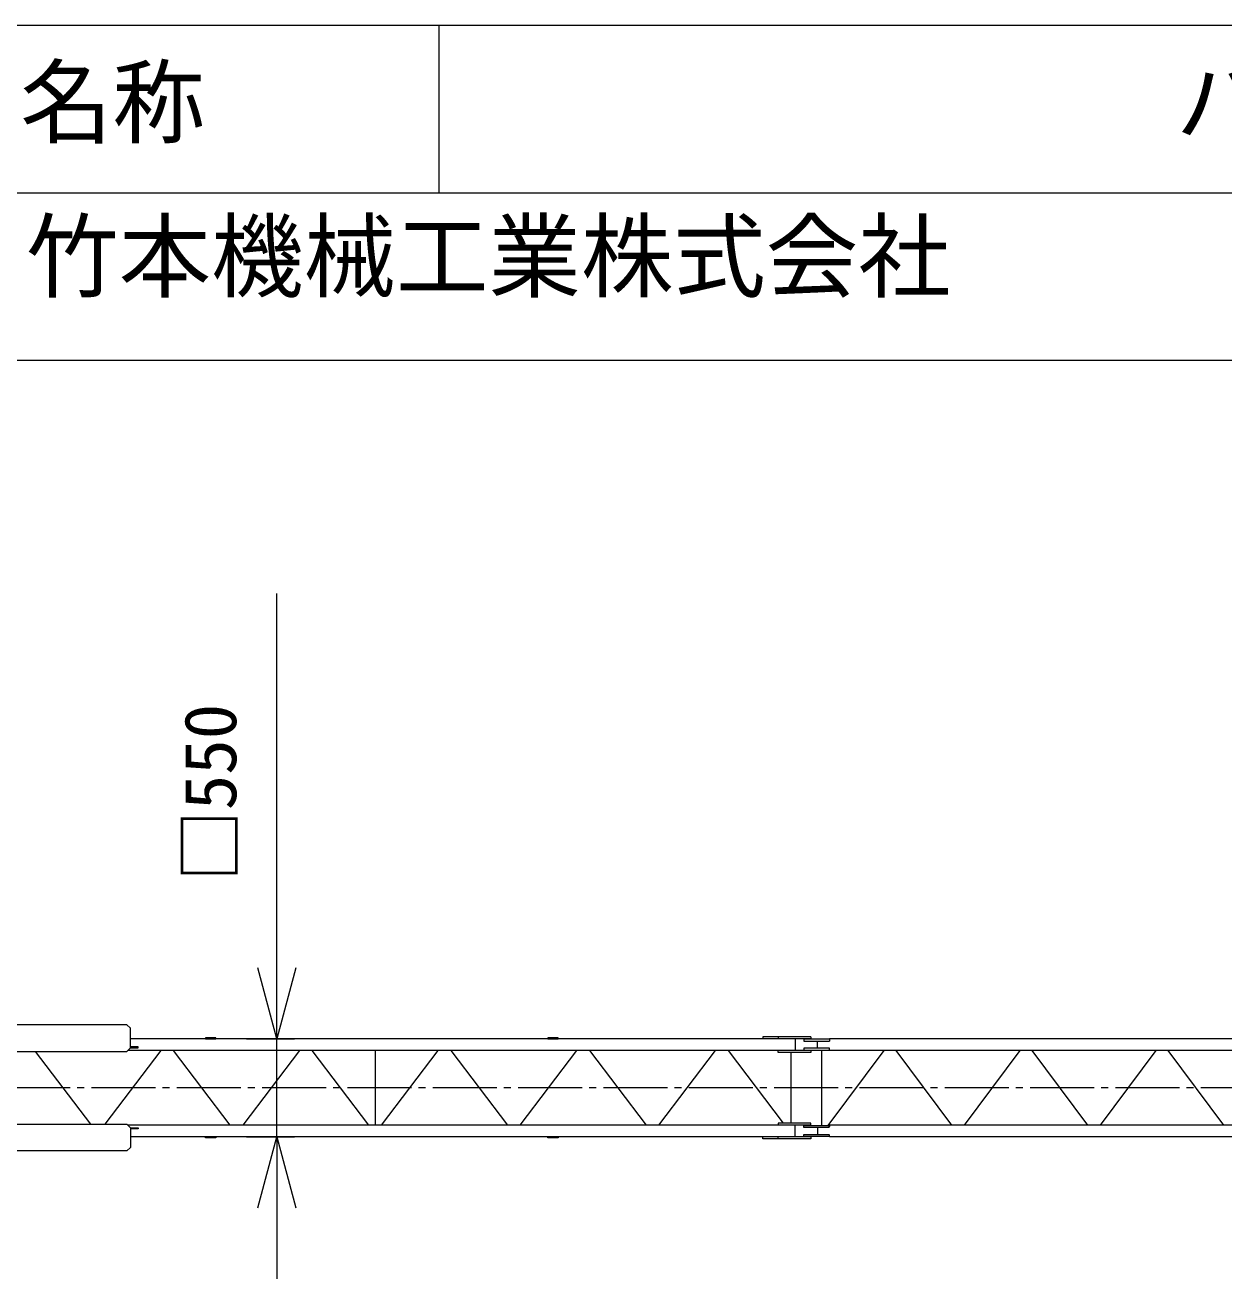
# Model space of a CAD drawing. Units: millimetres, scale not verified. Extents: x -18480 to 221138, y -24305 to 759804.
# Drawn here: x -7859 to -1115, y 19721 to 26775 of the extents above; entities that cross this region are included whole.
import ezdxf
from ezdxf.enums import TextEntityAlignment as Align

# ---------------------------------------------------------------- set-up
doc = ezdxf.new("R2010")
doc.units = ezdxf.units.MM
doc.header["$LTSCALE"] = 40
doc.linetypes.add('CHAIN2', pattern=[12, 9, -1, 1, -1])
for name, color, linetype, lineweight in [('0-1_10 常用実線', 3, 'Continuous', 18), ('0-3_12 常用一点鎖線', 3, 'CHAIN2', 18), ('0-4_05 寸法', 7, 'Continuous', 18)]:
    doc.layers.add(name, color=color, linetype=linetype, lineweight=lineweight)
doc.styles.add('ＭＳ ゴシック', font='')
doc.styles.get('ＭＳ ゴシック').set_extended_font_data('MS Gothic')

msp = doc.modelspace()

# ---------------------------------------------------------------- linework, layer by layer
at = {"layer": '0-1_10 常用実線'}
for p, q in [((-3439.44, 21071.13), (-7266.79, 21071.13)), ((-3439.44, 21083.13), (-3622.38, 21083.13)), ((-3622.38, 21083.13), (-3622.38, 21071.13)), ((-3526.09, 21071.13), (-3526.09, 21006.13)), ((-3439.44, 21083.13), (-3439.44, 21071.13)), ((-3400.92, 21019.13), (-3400.92, 21058.13)), ((-3333.52, 21071.13), (-3333.52, 21058.13)), ((2578.42, 21071.13), (-3333.52, 21071.13)), ((-7489.19, 20591.13), (-7800.24, 21001.13)), ((-7095.44, 21006.13), (-7410.28, 20591.13)), ((-3439.44, 21006.13), (-7281.24, 21006.13)), ((-6705.48, 20586.13), (-7024.12, 21006.13)), ((-6315.52, 21006.13), (-6634.16, 20586.13)), ((-5925.56, 20586.13), (-6244.21, 21006.13)), ((-5889.91, 21006.13), (-5889.91, 20586.13)), ((-5854.25, 20586.13), (-5535.61, 21006.13)), ((-5464.29, 21006.13), (-5145.65, 20586.13)), ((-5074.33, 20586.13), (-4755.69, 21006.13)), ((-4684.38, 21006.13), (-4365.74, 20586.13)), ((-4294.42, 20586.13), (-3975.78, 21006.13)), ((-3904.46, 21006.13), (-3594.93, 20598.13)), ((-3622.36, 20994.13), (-3622.36, 21006.13)), ((-3439.44, 20994.13), (-3622.36, 20994.13)), ((-3550.16, 20598.13), (-3550.16, 20994.13)), ((-3439.44, 21006.13), (-3439.44, 20994.13)), ((-3376.85, 20585.13), (-3376.85, 21007.13)), ((-3029.11, 21006.13), (-3342.6, 20585.13)), ((-3333.52, 21006.13), (-3333.52, 21019.13)), ((2578.42, 21006.13), (-3333.52, 21006.13)), ((-2646.38, 20586.13), (-2959.12, 21006.13)), ((-2263.64, 21006.13), (-2576.39, 20586.13)), ((-1880.91, 20586.13), (-2193.65, 21006.13)), ((-1498.17, 21006.13), (-1810.91, 20586.13)), ((-1115.43, 20586.13), (-1428.17, 21006.13)), ((-3439.44, 20598.13), (-3622.36, 20598.13)), ((-3622.36, 20598.13), (-3622.36, 20586.13)), ((-3439.44, 20586.13), (-3439.44, 20598.13)), ((-3439.44, 20586.13), (-7281.24, 20586.13)), ((-3526.09, 20521.13), (-3526.09, 20586.13)), ((-3338.34, 20573.13), (-3477.95, 20573.13)), ((-3477.95, 20534.13), (-3338.34, 20534.13)), ((-3400.92, 20573.13), (-3400.92, 20534.13)), ((-3338.34, 20573.13), (-3333.52, 20578.13)), ((-3338.34, 20534.13), (-3333.52, 20529.13)), ((-3333.52, 20586.13), (-3333.52, 20578.13)), ((2258.5, 20586.13), (-3333.52, 20586.13)), ((-3333.52, 20521.13), (-3333.52, 20529.13)), ((-3439.44, 20521.13), (-7266.79, 20521.13)), ((-3622.38, 20509.13), (-3622.38, 20521.13)), ((-3439.44, 20509.13), (-3622.38, 20509.13)), ((-3439.44, 20521.13), (-3439.44, 20509.13)), ((2578.42, 20521.13), (-3333.52, 20521.13))]:
    msp.add_line(p, q, dxfattribs=at)
for points in [[(-7921.54, 21001.13), (-7286.05, 21001.13), (-7266.79, 21021.13), (-7266.79, 21131.13), (-7286.05, 21151.13), (-7921.54, 21151.13), (-7940.79, 21131.13), (-7940.79, 21021.13)], [(-6843.14, 21071.13), (-6785.36, 21071.13), (-6785.36, 21077.13), (-6843.14, 21077.13)], [(-4917.42, 21071.13), (-4859.65, 21071.13), (-4859.65, 21077.13), (-4917.42, 21077.13)], [(-7921.54, 20591.13), (-7286.05, 20591.13), (-7266.79, 20571.13), (-7266.79, 20461.13), (-7286.05, 20441.13), (-7921.54, 20441.13), (-7940.79, 20461.13), (-7940.79, 20571.13)], [(-6843.14, 20521.13), (-6785.36, 20521.13), (-6785.36, 20515.13), (-6843.14, 20515.13)], [(-4917.42, 20521.13), (-4859.65, 20521.13), (-4859.65, 20515.13), (-4917.42, 20515.13)], [(-4917.42, 20521.13), (-4859.65, 20521.13), (-4859.65, 20515.13), (-4917.42, 20515.13)]]:
    msp.add_lwpolyline(points, close=True, dxfattribs=at)
for points in [[(-7266.79, 21021.13), (-7223.46, 21021.13), (-7223.46, 21027.13), (-7266.79, 21027.13)], [(-3622.38, 21083.13), (-3709.04, 21083.13), (-3709.04, 21071.13)], [(-3333.52, 21070.13), (-3477.95, 21070.13), (-3477.95, 21058.13), (-3333.52, 21058.13)], [(-3333.52, 21019.13), (-3477.95, 21019.13), (-3477.95, 21007.13), (-3333.52, 21007.13)], [(-7266.79, 20571.13), (-7223.46, 20571.13), (-7223.46, 20565.13), (-7266.79, 20565.13)], [(-3477.95, 20573.13), (-3477.95, 20585.13), (-3333.52, 20585.13)], [(-3333.52, 20522.13), (-3477.95, 20522.13), (-3477.95, 20534.13)], [(-3622.38, 20509.13), (-3709.04, 20509.13), (-3709.04, 20521.13)]]:
    msp.add_lwpolyline(points, dxfattribs=at)
at = {"layer": '0-3_12 常用一点鎖線'}
msp.add_line((5354.21, 20796.13), (-14977.58, 20796.13), dxfattribs=at)
at = {"layer": '0-4_05 寸法'}
for p, q in [((-5530.84, 26774.64), (-5530.84, 25831.24)), ((-9766.84, 25831.24), (10428.24, 25831.24)), ((-6443.1, 21471.13), (-6443.1, 23577.8)), ((-6443.1, 21071.13), (-6443.1, 21471.13)), ((-6614.25, 21071.13), (-6343.1, 21071.13)), ((-6443.1, 20521.13), (-6443.1, 21071.13)), ((-6614.25, 20521.13), (-6343.1, 20521.13)), ((-6443.1, 20521.13), (-6443.1, 20121.13)), ((-6443.1, 20121.13), (-6443.1, 19721.13))]:
    msp.add_line(p, q, dxfattribs=at)
msp.add_lwpolyline([(-9766.84, 26774.64), (10428.24, 26774.64), (10428.24, 24887.85), (-9766.84, 24887.85)], close=True, dxfattribs=at)
for points in [[(-6335.92, 21471.13), (-6443.1, 21071.13), (-6550.28, 21471.13)], [(-6550.28, 20121.13), (-6443.1, 20521.13), (-6335.92, 20121.13)]]:
    msp.add_lwpolyline(points, dxfattribs=at)

# ---------------------------------------------------------------- texts
at = {"layer": '0-4_05 寸法', "style": 'ＭＳ ゴシック'}
for s, p in [('図面名称   \u3000\u3000\u3000\u3000\u3000\u3000\u3000\u3000\u3000ハニークレーン OTS-15NH(自立24m)', (-8926.84, 26035.99)), ('\u3000\u3000竹本機械工業株式会社     \u3000\u3000\u3000\u3000\u3000\u3000図番     \u3000\u3000\u3000\u3000TZK0038', (-8892.17, 25169.32))]:
    msp.add_text(s, height=381.2, dxfattribs=at).set_placement(p, align=Align.BOTTOM_LEFT)
msp.add_text('□550', height=293.3, rotation=90, dxfattribs=at).set_placement((-6583.1, 21957.8), align=Align.BOTTOM_LEFT)

doc.saveas('drawing.dxf')
